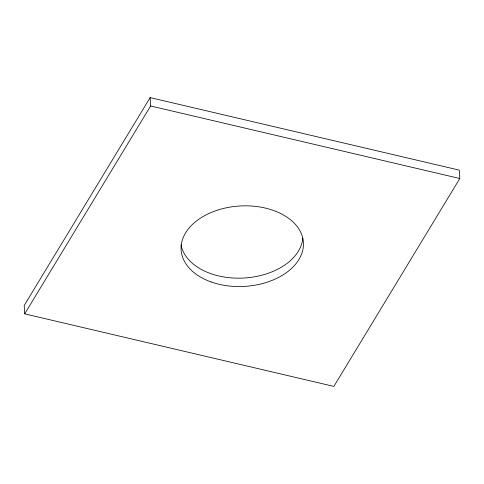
<?xml version="1.0" encoding="UTF-8"?>
<svg xmlns="http://www.w3.org/2000/svg" width="484" height="484" viewBox="0 0 484 484"><rect width="100%" height="100%" fill="white"/><g stroke="black" fill="none" stroke-linecap="round" stroke-linejoin="round"><path stroke-width="0.73" d="M150.137 97.599L24.2 305.483L24.696 313.862L333.863 386.401L459.8 178.517L459.304 170.138L150.137 97.599L150.633 105.978L24.696 313.862M150.633 105.978L459.8 178.517M302.845 238.128A61.262 40.275 -3.4 0 1 243.748 278.034A61.262 40.275 -3.4 0 1 181.022 244.856M211.127 281.948A61.262 40.275 -3.4 0 0 303.45 244.523A61.262 40.275 -3.4 0 0 212.173 212.095A61.262 40.275 -3.4 0 0 211.127 281.948"/></g></svg>
